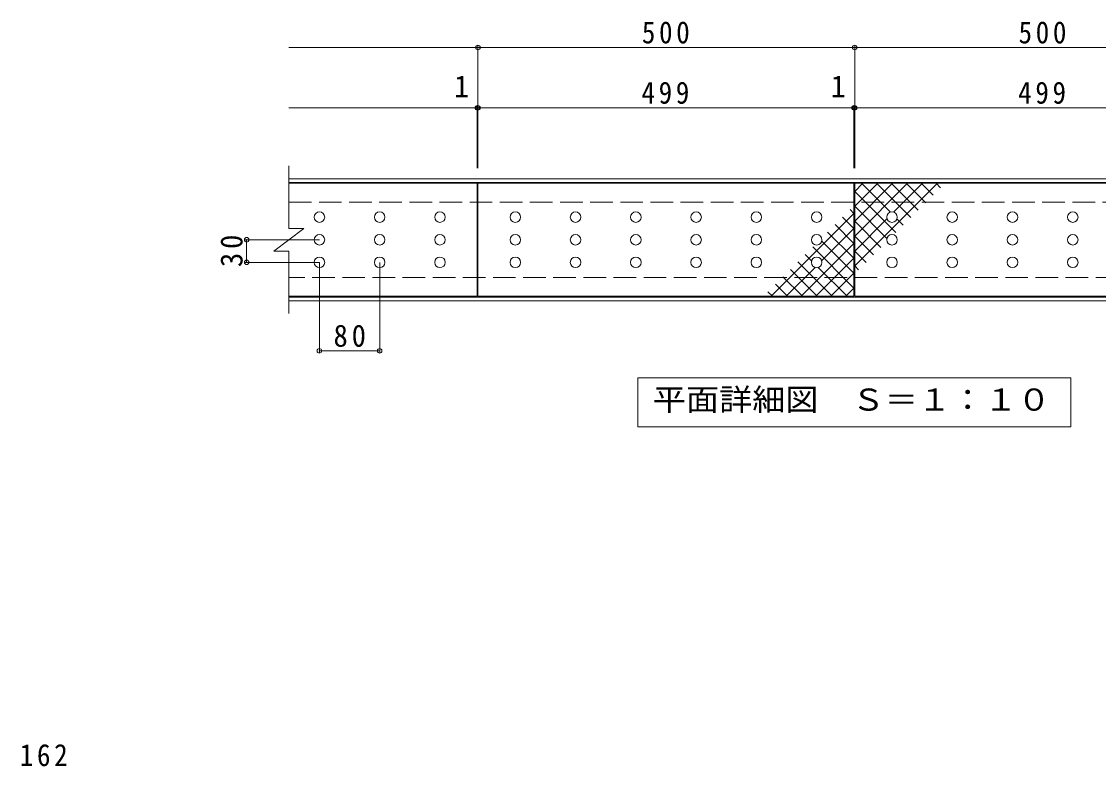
# Model space of a CAD drawing. Units: millimetres on the paper, enlarged 2 times, with parts at other scales. Extents: x -245 to 297, y -273 to 226.
# Drawn here: x -244.7 to 41.2, y 28 to 225.6 of the extents above; entities that cross this region are included whole.
import ezdxf
from ezdxf.enums import TextEntityAlignment as Align

# ---------------------------------------------------------------- set-up
doc = ezdxf.new("R2010")
doc.units = ezdxf.units.MM
doc.header["$LTSCALE"] = 2
doc.header["$PDMODE"] = 32
doc.header["$PDSIZE"] = 1.2
doc.linetypes.add('DASHED3', pattern=[4, 3, -1])
for name, color, linetype, lineweight in [('C-1', 2, 'Continuous', 9), ('C-2', 3, 'Continuous', 9), ('C-4', 7, 'Continuous', 9), ('C-5', 7, 'Continuous', 9), ('C-A', 3, 'Continuous', 9), ('D-4', 7, 'Continuous', 9)]:
    doc.layers.add(name, color=color, linetype=linetype, lineweight=lineweight)
doc.styles.add('ＭＳ ゴシック', font='')
doc.styles.get('ＭＳ ゴシック').set_extended_font_data('MS Gothic')

msp = doc.modelspace()

# ---------------------------------------------------------------- linework, layer by layer
at = {"layer": 'C-1'}
for p, q in [((-173.762, 183.935), (126.438, 183.935)), ((-173.762, 182.935), (126.438, 182.935)), ((126.438, 152.535), (-173.762, 152.535)), ((126.438, 151.535), (-173.762, 151.535))]:
    msp.add_line(p, q, dxfattribs=at)
at = {"layer": 'C-1', "linetype": 'DASHED3'}
for p, q in [((-173.762, 177.735), (126.438, 177.735)), ((126.438, 157.735), (-173.762, 157.735))]:
    msp.add_line(p, q, dxfattribs=at)
at = {"layer": 'C-2'}
for p, q in [((-173.762, 170.735), (-173.762, 187.335)), ((-123.762, 182.735), (-173.762, 182.735)), ((-123.762, 152.735), (-123.762, 182.735)), ((-177.762, 164.735), (-169.762, 170.735)), ((-173.762, 170.735), (-169.762, 170.735)), ((-177.762, 164.735), (-173.762, 164.735)), ((-173.762, 148.135), (-173.762, 164.735)), ((-123.762, 152.735), (-173.762, 152.735))]:
    msp.add_line(p, q, dxfattribs=at)
for points in [[(-123.562, 152.735), (-123.562, 182.735), (-23.762, 182.735), (-23.762, 152.735)], [(-23.562, 152.735), (-23.562, 182.735), (76.238, 182.735), (76.238, 152.735)]]:
    msp.add_lwpolyline(points, close=True, dxfattribs=at)
at = {"layer": 'C-4'}
for p, q in [((-123.562, 202.735), (-123.562, 219.335)), ((-23.562, 202.735), (-23.562, 219.335)), ((-123.762, 186.735), (-123.762, 203.335)), ((-123.562, 186.735), (-123.562, 203.335)), ((-23.762, 186.735), (-23.762, 203.335)), ((-23.562, 186.735), (-23.562, 203.335)), ((-173.762, 202.735), (-123.562, 202.735)), ((-123.562, 202.735), (-23.762, 202.735)), ((-23.762, 202.735), (-23.562, 202.735)), ((-23.562, 202.735), (76.238, 202.735)), ((-165.662, 167.735), (-185.582, 167.735)), ((-184.982, 161.735), (-184.982, 167.735)), ((-165.662, 161.735), (-185.582, 161.735)), ((-165.662, 161.735), (-165.662, 137.659)), ((-149.662, 161.735), (-149.662, 137.659)), ((-165.662, 138.259), (-149.662, 138.259))]:
    msp.add_line(p, q, dxfattribs=at)
msp.add_lwpolyline([(-173.762, 218.735), (-23.562, 218.735), (126.438, 218.735)], dxfattribs=at)
for p in [(-123.562, 218.735), (-23.562, 218.735), (-123.762, 202.735), (-123.562, 202.735), (-23.762, 202.735), (-23.562, 202.735), (-184.982, 167.735), (-184.982, 161.735), (-165.662, 138.259), (-149.662, 138.259)]:
    msp.add_point(p, dxfattribs=at)
at = {"layer": 'C-5'}
for p, q in [((-81.162, 131.135), (33.838, 131.135)), ((-81.162, 118.135), (-81.162, 131.135))]:
    msp.add_line(p, q, dxfattribs=at)
msp.add_lwpolyline([(33.838, 131.135), (33.838, 118.135), (-81.162, 118.135)], dxfattribs=at)
at = {"layer": 'C-A'}
for p, q in [((-23.562, 180.579), (-21.406, 182.735)), ((-23.562, 176.619), (-17.446, 182.735)), ((-23.562, 172.659), (-13.486, 182.735)), ((-23.562, 168.699), (-9.527, 182.735)), ((-23.562, 160.78), (-1.607, 182.735)), ((-23.562, 180.579), (-12.628, 169.645)), ((-21.759, 182.735), (-14.091, 175.068)), ((-17.799, 182.735), (-8.669, 173.605)), ((-13.839, 182.735), (-6.689, 175.585)), ((-13.234, 175.068), (-5.567, 182.735)), ((-9.879, 182.735), (-4.709, 177.565)), ((-5.919, 182.735), (-2.729, 179.544)), ((-1.96, 182.735), (-0.749, 181.524)), ((-23.762, 174.69), (-45.717, 152.735)), ((-23.762, 174.69), (-24.797, 175.725)), ((-23.562, 176.619), (-15.02, 168.077)), ((-23.762, 166.771), (-28.756, 171.765)), ((-23.762, 170.73), (-26.776, 173.745)), ((-23.562, 164.74), (-14.995, 173.307)), ((-23.562, 172.659), (-16.588, 165.685)), ((-12.33, 173.306), (-10.648, 171.625)), ((-23.762, 170.73), (-32.329, 162.163)), ((-23.762, 162.811), (-30.736, 169.785)), ((-23.562, 168.7), (-18.568, 163.705)), ((-23.762, 166.771), (-37.798, 152.735)), ((-23.762, 154.891), (-34.696, 165.825)), ((-23.762, 158.851), (-32.305, 167.393)), ((-34.995, 162.164), (-36.676, 163.845)), ((-23.562, 164.74), (-20.548, 161.725)), ((-34.09, 160.402), (-41.758, 152.735)), ((-29.526, 152.735), (-38.656, 161.865)), ((-23.762, 162.811), (-33.838, 152.735)), ((-25.566, 152.735), (-33.233, 160.402)), ((-23.562, 160.78), (-22.528, 159.746)), ((-37.445, 152.735), (-42.616, 157.905)), ((-33.485, 152.735), (-40.636, 159.885)), ((-23.762, 158.851), (-29.878, 152.735)), ((-41.405, 152.735), (-44.596, 155.926)), ((-23.762, 154.891), (-25.918, 152.735)), ((-45.365, 152.735), (-46.575, 153.946))]:
    msp.add_line(p, q, dxfattribs=at)
for centre in [(-165.662, 173.735), (-149.662, 173.735), (-133.662, 173.735), (-113.662, 173.735), (-97.662, 173.735), (-81.662, 173.735), (-65.662, 173.735), (-49.662, 173.735), (-33.662, 173.735), (-13.662, 173.735), (2.338, 173.735), (18.338, 173.735), (34.338, 173.735), (-165.662, 167.735), (-149.662, 167.735), (-133.662, 167.735), (-113.662, 167.735), (-97.662, 167.735), (-81.662, 167.735), (-65.662, 167.735), (-49.662, 167.735), (-33.662, 167.735), (-13.662, 167.735), (2.338, 167.735), (18.338, 167.735), (34.338, 167.735), (-165.662, 161.735), (-149.662, 161.735), (-133.662, 161.735), (-113.662, 161.735), (-97.662, 161.735), (-81.662, 161.735), (-65.662, 161.735), (-49.662, 161.735), (-33.662, 161.735), (-13.662, 161.735), (2.338, 161.735), (18.338, 161.735), (34.338, 161.735)]:
    msp.add_circle(centre, 1.4, dxfattribs=at)

# ---------------------------------------------------------------- texts
at = {"layer": 'C-4', "color": 2, "style": 'ＭＳ ゴシック'}
for p in [(-129.902, 203.735), (-29.902, 203.735)]:
    msp.add_text('1', height=5.865, dxfattribs=at).set_placement(p, align=Align.BOTTOM_LEFT)
at = {"layer": 'C-4', "color": 2, "char_height": 5.865, "attachment_point": 7, "style": 'ＭＳ ゴシック'}
for s, insert in [('\\T1.27;\\W0.9;500', (-80.062, 219.735)), ('\\T1.27;\\W0.9;500', (19.938, 219.735)), ('\\T1.27;\\W0.9;499', (-80.162, 203.735)), ('\\T1.27;\\W0.9;499', (19.838, 203.735)), ('\\T1.27;\\W0.95;80', (-161.912, 139.259))]:
    msp.add_mtext(s, dxfattribs=dict(at, insert=insert))
at = {"layer": 'C-4', "color": 2, "insert": (-185.982, 160.485), "char_height": 5.865, "attachment_point": 7, "rotation": 90, "style": 'ＭＳ ゴシック'}
msp.add_mtext('\\T1.27;\\W0.95;30', dxfattribs=at)
at = {"layer": 'C-5', "color": 2, "style": 'ＭＳ ゴシック', "width": 1.1}
msp.add_text('平面詳細図\u3000Ｓ＝１：１０', height=5.865, dxfattribs=at).set_placement((-77.162, 120.635), align=Align.BOTTOM_LEFT)
at = {"layer": 'D-4', "color": 2, "insert": (-245.204, 27.996), "char_height": 5.865, "attachment_point": 7, "style": 'ＭＳ ゴシック'}
msp.add_mtext('\\T1.27;\\W0.9;162', dxfattribs=at)

doc.saveas('drawing.dxf')
